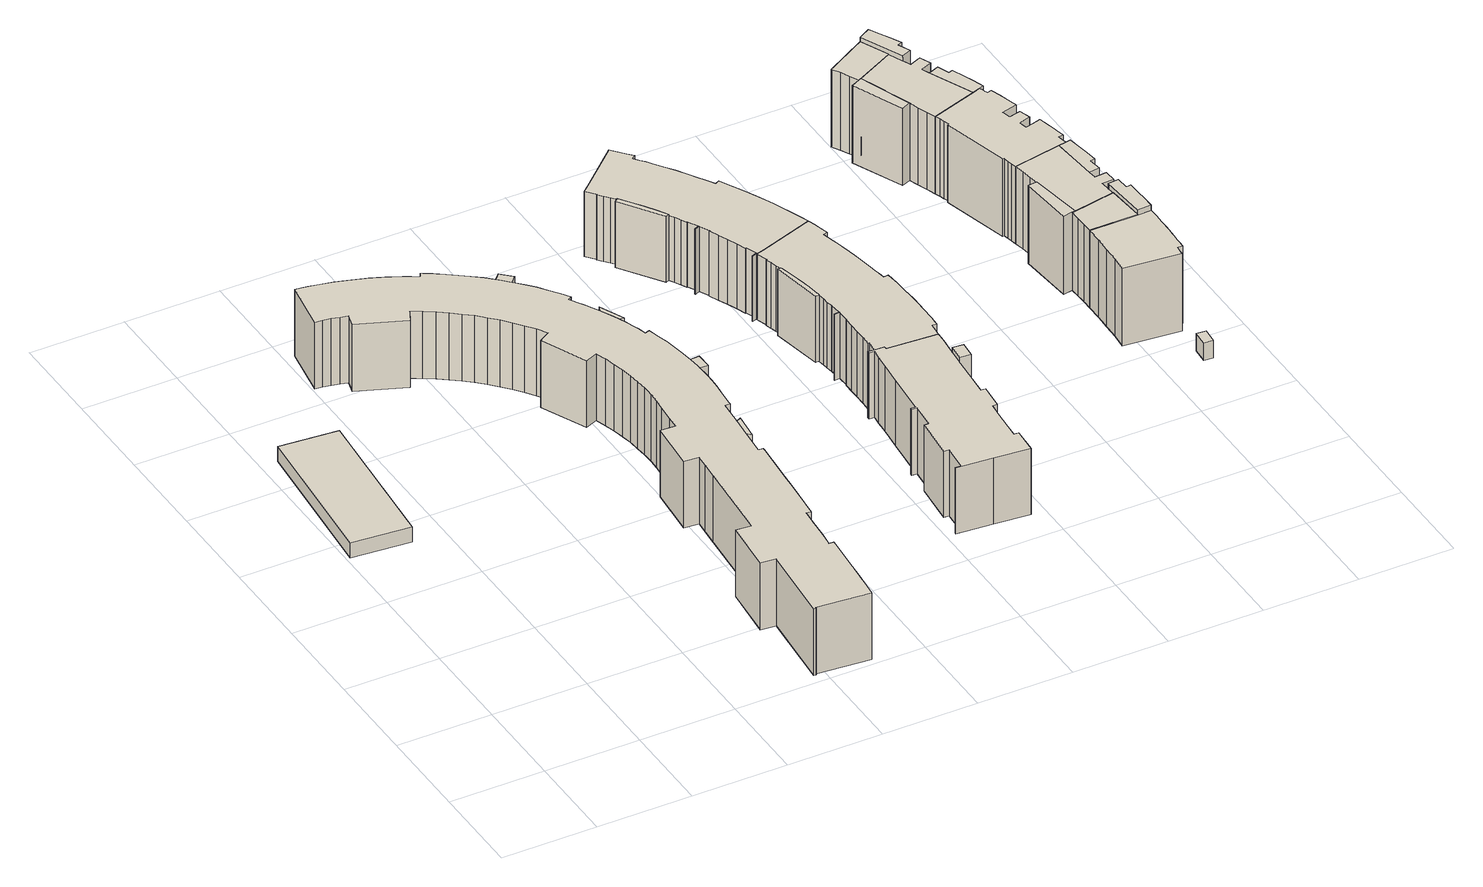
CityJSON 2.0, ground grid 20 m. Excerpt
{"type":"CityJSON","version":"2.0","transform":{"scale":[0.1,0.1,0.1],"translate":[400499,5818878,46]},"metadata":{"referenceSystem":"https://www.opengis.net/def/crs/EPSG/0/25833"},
"CityObjects":{
"building1":{"type":"Building","attributes":{"Gemeindeschluessel":"11000011","BezugspunktDach":"2200","function":"31001_2000","measuredHeight":3.38,"storeysAboveGround":1},"address":[{"country":"Germany","locality":"Berlin","thoroughfareNumber":"101","thoroughfareName":"Gensinger Straße"}],"geometry":[{"type":"Solid","lod":"1","boundaries":[[[[0,1,2,3]],[[4,5,6,7]],[[4,7,3,2]],[[5,4,2,1]],[[6,5,1,0]],[[7,6,0,3]]]]}]},
"building2":{"type":"Building","attributes":{"Gemeindeschluessel":"11000011","BezugspunktDach":"2200","function":"31001_1010","measuredHeight":15.23,"storeysAboveGround":5},"address":[{"country":"Germany","locality":"Berlin","thoroughfareNumber":"85, 87, 89, 91, 93, 95, 97, 99","thoroughfareName":"Gensinger Straße"}],"geometry":[{"type":"Solid","lod":"1","boundaries":[[[[8,9,10,11,12,13,14,15,16,17,18,19,20,21,22,23,24,25,26,27,28,29,30,31,32,33,34,35,36,37,38,39,40,41,42,43,44,45,46,47,48,49,50,51,52,53,54,55,56,57,58,59,60,61,62,63,64,65,66,67,68,69,70,71,72,73,74,75,76,77,78,79,80,81,82,83,84,85,86,87,88,89,90,91,92,93,94,95,96,97,98,99,100,101,102,103,104,105,106,107,108,109,110,111,112,113,114,115,116,117,118,119,120,121,122,123,124,125]],[[126,127,128,129,130,131,132,133,134,135,136,137,138,139,140,141,142,143,144,145,146,147,148,149,150,151,152,153,154,155,156,157,158,159,160,161,162,163,164,165,166,167,168,169,170,171,172,173,174,175,176,177,178,179,180,181,182,183,184,185,186,187,188,189,190,191,192,193,194,195,196,197,198,199,200,201,202,203,204,205,206,207,208,209,210,211,212,213,214,215,216,217,218,219,220,221,222,223,224,225,226,227,228,229,230,231,232,233,234,235,236,237,238,239,240,241,242,243]],[[126,243,125,124]],[[127,126,124,123]],[[128,127,123,122]],[[129,128,122,121]],[[130,129,121,120]],[[131,130,120,119]],[[132,131,119,118]],[[133,132,118,117]],[[134,133,117,116]],[[135,134,116,115]],[[136,135,115,114]],[[137,136,114,113]],[[138,137,113,112]],[[139,138,112,111]],[[140,139,111,110]],[[141,140,110,109]],[[142,141,109,108]],[[143,142,108,107]],[[144,143,107,106]],[[145,144,106,105]],[[146,145,105,104]],[[147,146,104,103]],[[148,147,103,102]],[[149,148,102,101]],[[150,149,101,100]],[[151,150,100,99]],[[152,151,99,98]],[[153,152,98,97]],[[154,153,97,96]],[[155,154,96,95]],[[156,155,95,94]],[[157,156,94,93]],[[158,157,93,92]],[[159,158,92,91]],[[160,159,91,90]],[[161,160,90,89]],[[162,161,89,88]],[[163,162,88,87]],[[164,163,87,86]],[[165,164,86,85]],[[166,165,85,84]],[[167,166,84,83]],[[168,167,83,82]],[[169,168,82,81]],[[170,169,81,80]],[[171,170,80,79]],[[172,171,79,78]],[[173,172,78,77]],[[174,173,77,76]],[[175,174,76,75]],[[176,175,75,74]],[[177,176,74,73]],[[178,177,73,72]],[[179,178,72,71]],[[180,179,71,70]],[[181,180,70,69]],[[182,181,69,68]],[[183,182,68,67]],[[184,183,67,66]],[[185,184,66,65]],[[186,185,65,64]],[[187,186,64,63]],[[188,187,63,62]],[[189,188,62,61]],[[190,189,61,60]],[[191,190,60,59]],[[192,191,59,58]],[[193,192,58,57]],[[194,193,57,56]],[[195,194,56,55]],[[196,195,55,54]],[[197,196,54,53]],[[198,197,53,52]],[[199,198,52,51]],[[200,199,51,50]],[[201,200,50,49]],[[202,201,49,48]],[[203,202,48,47]],[[204,203,47,46]],[[205,204,46,45]],[[206,205,45,44]],[[207,206,44,43]],[[208,207,43,42]],[[209,208,42,41]],[[210,209,41,40]],[[211,210,40,39]],[[212,211,39,38]],[[213,212,38,37]],[[214,213,37,36]],[[215,214,36,35]],[[216,215,35,34]],[[217,216,34,33]],[[218,217,33,32]],[[219,218,32,31]],[[220,219,31,30]],[[221,220,30,29]],[[222,221,29,28]],[[223,222,28,27]],[[224,223,27,26]],[[225,224,26,25]],[[226,225,25,24]],[[227,226,24,23]],[[228,227,23,22]],[[229,228,22,21]],[[230,229,21,20]],[[231,230,20,19]],[[232,231,19,18]],[[233,232,18,17]],[[234,233,17,16]],[[235,234,16,15]],[[236,235,15,14]],[[237,236,14,13]],[[238,237,13,12]],[[239,238,12,11]],[[240,239,11,10]],[[241,240,10,9]],[[242,241,9,8]],[[243,242,8,125]]]]}]},
"building3":{"type":"Building","attributes":{"Gemeindeschluessel":"11000011","BezugspunktDach":"2200","function":"51009_1610","measuredHeight":14.77,"storeysAboveGround":0},"address":[{"country":"Germany","locality":"Berlin"}],"geometry":[{"type":"Solid","lod":"1","boundaries":[[[[244,245,68,67]],[[246,247,248,249]],[[246,249,67,68]],[[247,246,68,245]],[[248,247,245,244]],[[249,248,244,67]]]]}]},
"building4":{"type":"Building","attributes":{"Gemeindeschluessel":"11000011","BezugspunktDach":"2200","function":"51009_1610","measuredHeight":14.97,"storeysAboveGround":0},"address":[{"country":"Germany","locality":"Berlin"}],"geometry":[{"type":"Solid","lod":"1","boundaries":[[[[104,103,102,250,251,105]],[[252,253,254,255,256,257]],[[252,257,105,251]],[[253,252,251,250]],[[254,253,250,102]],[[255,254,102,103]],[[256,255,103,104]],[[257,256,104,105]]]]}]},
"building5":{"type":"Building","attributes":{"Gemeindeschluessel":"11000011","BezugspunktDach":"2200","function":"51009_1610","measuredHeight":14.9,"storeysAboveGround":0},"address":[{"country":"Germany","locality":"Berlin"}],"geometry":[{"type":"Solid","lod":"1","boundaries":[[[[91,90,89,258,259,92]],[[260,261,262,263,264,265]],[[260,265,92,259]],[[261,260,259,258]],[[262,261,258,89]],[[263,262,89,90]],[[264,263,90,91]],[[265,264,91,92]]]]}]},
"building6":{"type":"Building","attributes":{"Gemeindeschluessel":"11000011","BezugspunktDach":"2200","function":"51009_1610","measuredHeight":14.92,"storeysAboveGround":0},"address":[{"country":"Germany","locality":"Berlin"}],"geometry":[{"type":"Solid","lod":"1","boundaries":[[[[78,77,76,266,267,79]],[[268,269,270,271,272,273]],[[268,273,79,267]],[[269,268,267,266]],[[270,269,266,76]],[[271,270,76,77]],[[272,271,77,78]],[[273,272,78,79]]]]}]},
"building7":{"type":"Building","attributes":{"Gemeindeschluessel":"11000011","BezugspunktDach":"2200","function":"31001_1010","measuredHeight":15.73,"storeysAboveGround":5},"address":[{"country":"Germany","locality":"Berlin","thoroughfareNumber":"79, 81","thoroughfareName":"Gensinger Straße"}],"geometry":[{"type":"Solid","lod":"1","boundaries":[[[[274,275,276,277,278,279,280,281,282,283,284,285,286,287,288,289,290,291,292,293,294,295,296,297,298,299,300,301,302,303,304,305,306,307,308,309,310]],[[311,312,313,314,315,316,317,318,319,320,321,322,323,324,325,326,327,328,329,330,331,332,333,334,335,336,337,338,339,340,341,342,343,344,345,346,347]],[[311,347,310,309]],[[312,311,309,308]],[[313,312,308,307]],[[314,313,307,306]],[[315,314,306,305]],[[316,315,305,304]],[[317,316,304,303]],[[318,317,303,302]],[[319,318,302,301]],[[320,319,301,300]],[[321,320,300,299]],[[322,321,299,298]],[[323,322,298,297]],[[324,323,297,296]],[[325,324,296,295]],[[326,325,295,294]],[[327,326,294,293]],[[328,327,293,292]],[[329,328,292,291]],[[330,329,291,290]],[[331,330,290,289]],[[332,331,289,288]],[[333,332,288,287]],[[334,333,287,286]],[[335,334,286,285]],[[336,335,285,284]],[[337,336,284,283]],[[338,337,283,282]],[[339,338,282,281]],[[340,339,281,280]],[[341,340,280,279]],[[342,341,279,278]],[[343,342,278,277]],[[344,343,277,276]],[[345,344,276,275]],[[346,345,275,274]],[[347,346,274,310]]]]}]},
"building8":{"type":"Building","attributes":{"Gemeindeschluessel":"11000011","BezugspunktDach":"2200","function":"51009_1610","measuredHeight":15.02,"storeysAboveGround":0},"address":[{"country":"Germany","locality":"Berlin"}],"geometry":[{"type":"Solid","lod":"1","boundaries":[[[[348,349,350,351,352,353,354]],[[355,356,357,358,359,360,361]],[[355,361,354,353]],[[356,355,353,352]],[[357,356,352,351]],[[358,357,351,350]],[[359,358,350,349]],[[360,359,349,348]],[[361,360,348,354]]]]}]},
"building9":{"type":"Building","attributes":{"Gemeindeschluessel":"11000011","BezugspunktDach":"2200","function":"51009_1610","measuredHeight":15.1,"storeysAboveGround":0},"address":[{"country":"Germany","locality":"Berlin"}],"geometry":[{"type":"Solid","lod":"1","boundaries":[[[[362,363,364,365,366,367,368,369,370,371,372]],[[373,374,375,376,377,378,379,380,381,382,383]],[[373,383,372,371]],[[374,373,371,370]],[[375,374,370,369]],[[376,375,369,368]],[[377,376,368,367]],[[378,377,367,366]],[[379,378,366,365]],[[380,379,365,364]],[[381,380,364,363]],[[382,381,363,362]],[[383,382,362,372]]]]}]},
"building10":{"type":"Building","attributes":{"Gemeindeschluessel":"11000011","BezugspunktDach":"2200","function":"31001_1010","measuredHeight":14.85,"storeysAboveGround":5},"address":[{"country":"Germany","locality":"Berlin","thoroughfareNumber":"71, 73","thoroughfareName":"Gensinger Straße"}],"geometry":[{"type":"Solid","lod":"1","boundaries":[[[[384,385,386,387,388,389,390,391,392,393,394,395,396,397,398,399,400,401,402,403,404,405,406,407,408,409,410,411,412,413,414,415,416,417,418,419,420,421,422,423,424,425,426,427,428,429,430,431,432,433,434,435,436,437,438,439,440]],[[441,442,443,444,445,446,447,448,449,450,451,452,453,454,455,456,457,458,459,460,461,462,463,464,465,466,467,468,469,470,471,472,473,474,475,476,477,478,479,480,481,482,483,484,485,486,487,359,358,357,356,355,488,489,490,491,492]],[[441,492,440,439]],[[442,441,439,438]],[[443,442,438,437]],[[444,443,437,436]],[[445,444,436,435]],[[446,445,435,434]],[[447,446,434,433]],[[448,447,433,432]],[[449,448,432,431]],[[450,449,431,430]],[[451,450,430,429]],[[452,451,429,428]],[[453,452,428,427]],[[454,453,427,426]],[[455,454,426,425]],[[456,455,425,424]],[[457,456,424,423]],[[458,457,423,422]],[[459,458,422,421]],[[460,459,421,420]],[[461,460,420,419]],[[462,461,419,418]],[[463,462,418,417]],[[464,463,417,416]],[[465,464,416,415]],[[466,465,415,414]],[[467,466,414,413]],[[468,467,413,412]],[[469,468,412,411]],[[470,469,411,410]],[[471,470,410,409]],[[472,471,409,408]],[[473,472,408,407]],[[474,473,407,406]],[[475,474,406,405]],[[476,475,405,404]],[[477,476,404,403]],[[478,477,403,402]],[[479,478,402,401]],[[480,479,401,400]],[[481,480,400,399]],[[482,481,399,398]],[[483,482,398,397]],[[484,483,397,396]],[[485,484,396,395]],[[486,485,395,394]],[[487,486,394,393]],[[359,487,393,392]],[[358,359,392,391]],[[357,358,391,390]],[[356,357,390,389]],[[355,356,389,388]],[[488,355,388,387]],[[489,488,387,386]],[[490,489,386,385]],[[491,490,385,384]],[[492,491,384,440]]]]}]},
"building11":{"type":"Building","attributes":{"Gemeindeschluessel":"11000011","BezugspunktDach":"2200","function":"51009_1610","measuredHeight":16.09,"storeysAboveGround":0},"address":[{"country":"Germany","locality":"Berlin"}],"geometry":[{"type":"Solid","lod":"1","boundaries":[[[[493,494,495,496]],[[497,498,499,500]],[[497,500,496,495]],[[498,497,495,494]],[[499,498,494,493]],[[500,499,493,496]]]]}]},
"building12":{"type":"Building","attributes":{"Gemeindeschluessel":"11000011","BezugspunktDach":"2200","function":"31001_1010","measuredHeight":14.94,"storeysAboveGround":5},"address":[{"country":"Germany","locality":"Berlin","thoroughfareNumber":"75, 77","thoroughfareName":"Gensinger Straße"}],"geometry":[{"type":"Solid","lod":"1","boundaries":[[[[501,502,503,504,505,506,507,508,509,510,511,512,513,514,515,516,517,518,519,520,521,522,523,524,525,526,527,528,292,291,290,289,529,530,531,532,533,534,535,536,537,538,539,540,541,542,543,544,545,546,547,548,549,550,551,552,553,554,555,556,413,412,411]],[[557,558,559,560,561,562,563,564,565,566,567,568,569,570,571,572,573,574,575,576,577,578,579,580,581,582,583,584,585,586,331,330,329,328,587,588,589,590,591,592,593,594,595,596,597,598,599,600,601,602,603,604,605,606,607,608,609,610,611,612,613,614,615]],[[557,615,411,412]],[[558,557,412,413]],[[559,558,413,556]],[[560,559,556,555]],[[561,560,555,554]],[[562,561,554,553]],[[563,562,553,552]],[[564,563,552,551]],[[565,564,551,550]],[[566,565,550,549]],[[567,566,549,548]],[[568,567,548,547]],[[569,568,547,546]],[[570,569,546,545]],[[571,570,545,544]],[[572,571,544,543]],[[573,572,543,542]],[[574,573,542,541]],[[575,574,541,540]],[[576,575,540,539]],[[577,576,539,538]],[[578,577,538,537]],[[579,578,537,536]],[[580,579,536,535]],[[581,580,535,534]],[[582,581,534,533]],[[583,582,533,532]],[[584,583,532,531]],[[585,584,531,530]],[[586,585,530,529]],[[331,586,529,289]],[[330,331,289,290]],[[329,330,290,291]],[[328,329,291,292]],[[587,328,292,528]],[[588,587,528,527]],[[589,588,527,526]],[[590,589,526,525]],[[591,590,525,524]],[[592,591,524,523]],[[593,592,523,522]],[[594,593,522,521]],[[595,594,521,520]],[[596,595,520,519]],[[597,596,519,518]],[[598,597,518,517]],[[599,598,517,516]],[[600,599,516,515]],[[601,600,515,514]],[[602,601,514,513]],[[603,602,513,512]],[[604,603,512,511]],[[605,604,511,510]],[[606,605,510,509]],[[607,606,509,508]],[[608,607,508,507]],[[609,608,507,506]],[[610,609,506,505]],[[611,610,505,504]],[[612,611,504,503]],[[613,612,503,502]],[[614,613,502,501]],[[615,614,501,411]]]]}]},
"building13":{"type":"Building","attributes":{"Gemeindeschluessel":"11000011","BezugspunktDach":"2200","function":"51009_1610","measuredHeight":3.66,"storeysAboveGround":0},"address":[{"country":"Germany","locality":"Berlin"}],"geometry":[{"type":"Solid","lod":"1","boundaries":[[[[616,617,618,619,620,621]],[[622,623,580,579,578,577]],[[622,577,621,620]],[[623,622,620,619]],[[580,623,619,618]],[[579,580,618,617]],[[578,579,617,616]],[[577,578,616,621]]]]}]},
"building14":{"type":"Building","attributes":{"Gemeindeschluessel":"11000011","BezugspunktDach":"2200","function":"51009_1610","measuredHeight":4.11,"storeysAboveGround":0},"address":[{"country":"Germany","locality":"Berlin"}],"geometry":[{"type":"Solid","lod":"1","boundaries":[[[[624,625,626,627,628,629,630]],[[631,632,633,634,635,636,637]],[[631,637,630,629]],[[632,631,629,628]],[[633,632,628,627]],[[634,633,627,626]],[[635,634,626,625]],[[636,635,625,624]],[[637,636,624,630]]]]}]},
"building15":{"type":"Building","attributes":{"Gemeindeschluessel":"11000011","BezugspunktDach":"2200","function":"51009_1610","measuredHeight":3.37,"storeysAboveGround":0},"address":[{"country":"Germany","locality":"Berlin"}],"geometry":[{"type":"Solid","lod":"1","boundaries":[[[[638,639,640,641,642,643]],[[644,645,464,463,462,461]],[[644,461,643,642]],[[645,644,642,641]],[[464,645,641,640]],[[463,464,640,639]],[[462,463,639,638]],[[461,462,638,643]]]]}]},
"building16":{"type":"Building","attributes":{"Gemeindeschluessel":"11000011","BezugspunktDach":"2200","function":"31001_1010","measuredHeight":17.6,"storeysAboveGround":6},"address":[{"country":"Germany","locality":"Berlin","thoroughfareNumber":"57","thoroughfareName":"Gensinger Straße"}],"geometry":[{"type":"Solid","lod":"1","boundaries":[[[[646,647,648,649,650,651,652,653,654,655,656,657,658,659,660,661,662,663,664]],[[665,666,667,668,669,670,671,672,673,674,675,676,677,678,679,680,681,682,683]],[[665,683,664,663]],[[666,665,663,662]],[[667,666,662,661]],[[668,667,661,660]],[[669,668,660,659]],[[670,669,659,658]],[[671,670,658,657]],[[672,671,657,656]],[[673,672,656,655]],[[674,673,655,654]],[[675,674,654,653]],[[676,675,653,652]],[[677,676,652,651]],[[678,677,651,650]],[[679,678,650,649]],[[680,679,649,648]],[[681,680,648,647]],[[682,681,647,646]],[[683,682,646,664]]]]}]},
"building17":{"type":"Building","attributes":{"Gemeindeschluessel":"11000011","BezugspunktDach":"2200","function":"51009_1610","measuredHeight":3.97,"storeysAboveGround":0},"address":[{"country":"Germany","locality":"Berlin"}],"geometry":[{"type":"Solid","lod":"1","boundaries":[[[[684,685,686,687]],[[688,689,690,691]],[[688,691,687,686]],[[689,688,686,685]],[[690,689,685,684]],[[691,690,684,687]]]]}]},
"building18":{"type":"Building","attributes":{"Gemeindeschluessel":"11000011","function":"31001_1010"},"address":[{"country":"Germany","locality":"Berlin","thoroughfareNumber":"55","thoroughfareName":"Gensinger Straße"}],"children":["building18-1","building18-2","building18-3","building18-4","building18-5"]},
"building18-1":{"type":"BuildingPart","attributes":{"BezugspunktDach":"2200","measuredHeight":17.63,"storeysAboveGround":6},"parents":["building18"],"geometry":[{"type":"Solid","lod":"1","boundaries":[[[[692,693,694,695,696,697,698,699,700,701,702,703,704]],[[705,706,707,708,709,710,711,712,713,714,715,716,717]],[[705,717,704,703]],[[707,706,702,701]],[[708,707,701,700]],[[709,708,700,699]],[[710,709,699,698]],[[711,710,698,697]],[[715,714,694,693]],[[716,715,693,692]],[[717,716,692,704]],[[706,705,703,702]],[[712,711,697,696]],[[713,712,696,695]],[[714,713,695,694]]]]}]},
"building18-2":{"type":"BuildingPart","attributes":{"BezugspunktDach":"2200","measuredHeight":17.75,"storeysAboveGround":6},"parents":["building18"],"geometry":[{"type":"MultiSurface","lod":"1","boundaries":[[[718,719,720,721,722]],[[714,713,723,724,725]],[[714,725,722,721]],[[726,727,720,719]],[[724,723,719,718]],[[725,724,718,722]],[[714,694,695,713]],[[723,728,713,695,727,726]]]}]},
"building18-3":{"type":"BuildingPart","attributes":{"BezugspunktDach":"2200","measuredHeight":17.72,"storeysAboveGround":6},"parents":["building18"],"geometry":[{"type":"MultiSurface","lod":"1","boundaries":[[[729,730,731,732,733,726]],[[712,734,668,735,736,723]],[[737,696,695,727,733]],[[668,734,732,731]],[[735,668,731,730]],[[736,735,730,729]],[[723,736,729,726]],[[712,713,695,696,737]],[[713,738,723,726,727,695]],[[712,696,733,732,734]]]}]},
"building18-4":{"type":"BuildingPart","attributes":{"BezugspunktDach":"2200","measuredHeight":19.42,"storeysAboveGround":6},"parents":["building18"],"geometry":[{"type":"MultiSurface","lod":"1","boundaries":[[[739,740,741,742,743,744,745,746]],[[747,748,749,750,751,669,734,711]],[[747,711,746,745]],[[748,747,745,744]],[[749,748,744,743]],[[750,749,743,742]],[[751,750,742,741]],[[669,751,741,740]],[[734,669,740,739]],[[711,697,696,733,732,739,746]],[[712,696,697,711,752]],[[712,734,732,733,696]]]}]},
"building18-5":{"type":"BuildingPart","attributes":{"BezugspunktDach":"2200","measuredHeight":17.63,"storeysAboveGround":6},"parents":["building18"],"geometry":[{"type":"Solid","lod":"1","boundaries":[[[[702,753,754,755,756,757,758,759,703]],[[760,761,762,763,764,765,766,706,705]],[[760,705,703,759]],[[761,760,759,758]],[[762,761,758,757]],[[763,762,757,756]],[[764,763,756,755]],[[765,764,755,754]],[[766,765,754,753]],[[706,766,753,702]],[[702,703,705,706]]]]}]},
"building19":{"type":"Building","attributes":{"Gemeindeschluessel":"11000011","function":"31001_1010"},"address":[{"country":"Germany","locality":"Berlin","thoroughfareNumber":"51","thoroughfareName":"Gensinger Straße"}],"children":["building19-1","building19-2","building19-3","building19-4","building19-5"]},
"building19-1":{"type":"BuildingPart","attributes":{"BezugspunktDach":"2200","measuredHeight":17.62,"storeysAboveGround":6},"parents":["building19"],"geometry":[{"type":"MultiSurface","lod":"1","boundaries":[[[767,768,769,770,771,772,773,774,775,776,777,778,779]],[[780,781,782,783,784,785,786,787,788,789,790,791,792]],[[782,781,777,776]],[[783,782,776,775]],[[784,783,775,774]],[[785,784,774,773]],[[786,785,773,772]],[[788,787,771,770]],[[789,788,770,769]],[[790,789,769,768]],[[791,790,768,767]],[[767,791,767,779]],[[793,780,794,792,779,778]],[[780,778,777,781]],[[786,772,771,787]],[[795,792,791,767,779]]]}]},
"building19-2":{"type":"BuildingPart","attributes":{"BezugspunktDach":"2200","measuredHeight":17.57,"storeysAboveGround":6},"parents":["building19"],"geometry":[{"type":"Solid","lod":"1","boundaries":[[[[796,767,779,797,798]],[[799,792,791,800,801]],[[799,801,798,797]],[[800,791,767,796]],[[801,800,796,798]],[[797,779,792,799]],[[792,779,767,791]]]]}]},
"building19-3":{"type":"BuildingPart","attributes":{"BezugspunktDach":"2200","measuredHeight":17.62,"storeysAboveGround":6},"parents":["building19"],"geometry":[{"type":"Solid","lod":"1","boundaries":[[[[771,802,803,804,805,806,807,808,772]],[[809,810,811,812,813,814,815,787,786]],[[809,786,772,808]],[[810,809,808,807]],[[811,810,807,806]],[[812,811,806,805]],[[813,812,805,804]],[[814,813,804,803]],[[815,814,803,802]],[[787,815,802,771]],[[787,771,772,786]]]]}]},
"building19-4":{"type":"BuildingPart","attributes":{"BezugspunktDach":"2200","measuredHeight":17.69,"storeysAboveGround":6},"parents":["building19"],"geometry":[{"type":"MultiSurface","lod":"1","boundaries":[[[816,817,818,819,820,821]],[[822,780,799,823,824,825]],[[822,825,821,820]],[[780,822,820,819]],[[797,779,792,779,778,819,818]],[[823,799,818,817]],[[824,823,817,816]],[[825,824,816,821]],[[780,778,779,792]],[[792,779,797,799]]]}]},
"building19-5":{"type":"BuildingPart","attributes":{"BezugspunktDach":"2200","measuredHeight":19.03,"storeysAboveGround":6},"parents":["building19"],"geometry":[{"type":"MultiSurface","lod":"1","boundaries":[[[826,827,828,829,830,831,832,833]],[[834,835,836,837,838,839,781,822]],[[834,822,833,832]],[[835,834,832,831]],[[836,835,831,830]],[[837,836,830,829]],[[838,837,829,828]],[[839,838,828,827]],[[781,839,827,826]],[[822,820,819,778,777,781,826,833]],[[781,777,778,780]],[[840,780,778,819,820,822]]]}]},
"building20":{"type":"Building","attributes":{"Gemeindeschluessel":"11000011","BezugspunktDach":"2200","function":"51009_1610","measuredHeight":3,"storeysAboveGround":0},"address":[{"country":"Germany","locality":"Berlin"}],"geometry":[{"type":"Solid","lod":"1","boundaries":[[[[841,842,843,844,845,846]],[[674,673,672,847,848,675]],[[674,675,846,845]],[[673,674,845,844]],[[672,673,844,843]],[[847,672,843,842]],[[848,847,842,841]],[[675,848,841,846]]]]}]},
"building21":{"type":"Building","attributes":{"Gemeindeschluessel":"11000011","BezugspunktDach":"2200","function":"31001_1010","measuredHeight":17.59,"storeysAboveGround":6},"address":[{"country":"Germany","locality":"Berlin","thoroughfareNumber":"53","thoroughfareName":"Gensinger Straße"}],"geometry":[{"type":"Solid","lod":"1","boundaries":[[[[849,850,851,852,853,854,855,856,704,759,857,858,859,860,861,862,863,864,865,866,867,868,869,870,871,872,873,874,875,876,802,770]],[[815,877,878,879,880,881,882,883,884,885,886,887,888,889,890,891,892,893,894,895,896,760,717,897,898,899,900,901,902,903,904,788]],[[815,788,770,802]],[[877,815,802,876]],[[878,877,876,875]],[[879,878,875,874]],[[880,879,874,873]],[[881,880,873,872]],[[882,881,872,871]],[[883,882,871,870]],[[884,883,870,869]],[[885,884,869,868]],[[886,885,868,867]],[[887,886,867,866]],[[888,887,866,865]],[[889,888,865,864]],[[890,889,864,863]],[[891,890,863,862]],[[892,891,862,861]],[[893,892,861,860]],[[894,893,860,859]],[[895,894,859,858]],[[896,895,858,857]],[[760,896,857,759]],[[717,760,759,704]],[[897,717,704,856]],[[898,897,856,855]],[[899,898,855,854]],[[900,899,854,853]],[[901,900,853,852]],[[902,901,852,851]],[[903,902,851,850]],[[904,903,850,849]],[[788,904,849,770]]]]}]}
},
"vertices":[
[132,743,41],[160,1071,41],[37,1082,41],[8,754,41],[37,1082,7],[160,1071,7],[132,743,7],[8,754,7],
[217,1237,166],[233,1234,166],[249,1230,166],[265,1226,166],[258,1199,166],[357,1159,166],[370,1184,166],[391,1172,166],[412,1159,166],[431,1145,166],[450,1130,166],[469,1115,166],[486,1098,166],[503,1080,166],[519,1062,166],[534,1043,166],[548,1023,166],[561,1003,166],[537,988,166],[581,892,166],[607,903,166],[614,880,166],[620,858,166],[625,835,166],[629,812,166],[631,789,166],[633,766,166],[634,743,166],[633,720,166],[631,697,166],[628,661,166],[626,635,166],[595,637,166],[586,531,166],[617,528,166],[615,502,166],[612,466,166],[598,295,166],[566,298,166],[556,185,166],[588,182,166],[573,13,166],[578,13,166],[578,15,166],[691,5,166],[696,63,166],[699,94,166],[706,177,166],[696,178,166],[699,208,166],[702,249,166],[705,281,166],[715,280,166],[723,369,166],[725,400,166],[730,456,166],[733,492,166],[733,496,166],[723,497,166],[728,553,166],[732,594,166],[736,648,166],[747,647,166],[747,652,166],[750,687,166],[752,708,166],[753,729,166],[753,750,166],[752,772,166],[752,782,166],[751,793,166],[750,804,166],[747,827,166],[743,851,166],[739,874,166],[733,896,166],[727,919,166],[717,916,166],[713,932,166],[708,947,166],[702,963,166],[696,978,166],[690,991,166],[684,1004,166],[678,1016,166],[670,1032,166],[662,1046,166],[653,1061,166],[644,1076,166],[652,1081,166],[639,1101,166],[625,1119,166],[611,1138,166],[595,1156,166],[579,1173,166],[572,1180,166],[565,1188,166],[557,1195,166],[540,1211,166],[521,1226,166],[503,1240,166],[484,1254,166],[464,1267,166],[444,1279,166],[439,1270,166],[425,1278,166],[411,1286,166],[397,1293,166],[382,1300,166],[368,1306,166],[354,1312,166],[339,1317,166],[315,1325,166],[292,1332,166],[267,1338,166],[243,1343,166],[218,1347,166],[201,1239,166],[218,1347,14],[243,1343,14],[267,1338,14],[292,1332,14],[315,1325,14],[339,1317,14],[354,1312,14],[368,1306,14],[382,1300,14],[397,1293,14],[411,1286,14],[425,1278,14],[439,1270,14],[444,1279,14],[464,1267,14],[484,1254,14],[503,1240,14],[521,1226,14],[540,1211,14],[557,1195,14],[565,1188,14],[572,1180,14],[579,1173,14],[595,1156,14],[611,1138,14],[625,1119,14],[639,1101,14],[652,1081,14],[644,1076,14],[653,1061,14],[662,1046,14],[670,1032,14],[678,1016,14],[684,1004,14],[690,991,14],[696,978,14],[702,963,14],[708,947,14],[713,932,14],[717,916,14],[727,919,14],[733,896,14],[739,874,14],[743,851,14],[747,827,14],[750,804,14],[751,793,14],[752,782,14],[752,772,14],[753,750,14],[753,729,14],[752,708,14],[750,687,14],[747,652,14],[747,647,14],[736,648,14],[732,594,14],[728,553,14],[723,497,14],[733,496,14],[733,492,14],[730,456,14],[725,400,14],[723,369,14],[715,280,14],[705,281,14],[702,249,14],[699,208,14],[696,178,14],[706,177,14],[699,94,14],[696,63,14],[691,5,14],[578,15,14],[578,13,14],[573,13,14],[588,182,14],[556,185,14],[566,298,14],[598,295,14],[612,466,14],[615,502,14],[617,528,14],[586,531,14],[595,637,14],[626,635,14],[628,661,14],[631,697,14],[633,720,14],[634,743,14],[633,766,14],[631,789,14],[629,812,14],[625,835,14],[620,858,14],[614,880,14],[607,903,14],[581,892,14],[537,988,14],[561,1003,14],[548,1023,14],[534,1043,14],[519,1062,14],[503,1080,14],[486,1098,14],[469,1115,14],[450,1130,14],[431,1145,14],[412,1159,14],[391,1172,14],[370,1184,14],[357,1159,14],[258,1199,14],[265,1226,14],[249,1230,14],[233,1234,14],[217,1237,14],[201,1239,14],
[736,542,166],[742,599,166],[732,594,19],[742,599,19],[736,542,19],[728,553,19],
[592,1186,166],[569,1208,166],[569,1208,17],[592,1186,17],[579,1173,17],[572,1180,17],[565,1188,17],[557,1195,17],
[706,976,166],[682,1028,166],[682,1028,17],[706,976,17],[696,978,17],[690,991,17],[684,1004,17],[678,1016,17],
[770,772,166],[769,805,166],[769,805,17],[770,772,17],[752,772,17],[752,782,17],[751,793,17],[750,804,17],
[1091,266,165],[1165,259,165],[1169,313,165],[1159,314,165],[1161,340,165],[1165,385,165],[1167,409,165],[1177,409,165],[1182,463,165],[1172,464,165],[1180,555,165],[1180,558,165],[1183,592,165],[1184,604,165],[1187,632,165],[1188,654,165],[1082,661,165],[1082,667,165],[1061,668,165],[1055,669,165],[1048,669,165],[1048,664,165],[1059,663,165],[1057,643,165],[1055,615,165],[1050,566,165],[1042,475,165],[1032,476,165],[1032,472,165],[1043,471,165],[1038,418,165],[1028,418,165],[1020,329,165],[1031,328,165],[1027,274,165],[1015,275,165],[1015,273,165],[1015,275,15],[1027,274,15],[1031,328,15],[1020,329,15],[1028,418,15],[1038,418,15],[1043,471,15],[1032,472,15],[1032,476,15],[1042,475,15],[1050,566,15],[1055,615,15],[1057,643,15],[1059,663,15],[1048,664,15],[1048,669,15],[1055,669,15],[1061,668,15],[1082,667,15],[1082,661,15],[1188,654,15],[1187,632,15],[1184,604,15],[1183,592,15],[1180,558,15],[1180,555,15],[1172,464,15],[1182,463,15],[1177,409,15],[1167,409,15],[1165,385,15],[1161,340,15],[1159,314,15],[1169,313,15],[1165,259,15],[1091,266,15],[1015,273,15],
[926,1215,167],[933,1218,167],[919,1241,167],[905,1263,167],[890,1285,167],[874,1307,167],[866,1301,167],[874,1307,17],[890,1285,17],[905,1263,17],[919,1241,17],[933,1218,17],[926,1215,17],[866,1301,17],
[1046,864,167],[1054,865,167],[1054,868,167],[1054,870,167],[1053,872,167],[1050,896,167],[1045,921,167],[1040,945,167],[1034,970,167],[1033,973,167],[1026,972,167],[1033,973,16],[1034,970,16],[1040,945,16],[1045,921,16],[1050,896,16],[1053,872,16],[1054,870,16],[1054,868,16],[1054,865,16],[1046,864,16],[1026,972,16],
[849,1339,165],[848,1338,165],[856,1327,165],[865,1317,165],[874,1307,165],[890,1285,165],[905,1263,165],[919,1241,165],[933,1218,165],[939,1207,165],[946,1195,165],[952,1183,165],[953,1184,165],[964,1163,165],[954,1158,165],[955,1155,165],[965,1161,165],[976,1139,165],[974,1139,165],[983,1119,165],[992,1100,165],[1000,1080,165],[1007,1060,165],[1008,1060,165],[1017,1037,165],[1006,1033,165],[1006,1031,165],[1017,1035,165],[1035,1040,165],[1149,1079,165],[1142,1099,165],[1134,1119,165],[1126,1140,165],[1123,1149,165],[1119,1158,165],[1115,1168,165],[1103,1193,165],[1091,1218,165],[1078,1243,165],[1065,1268,165],[1056,1263,165],[1050,1274,165],[1043,1285,165],[1036,1296,165],[1024,1316,165],[1011,1336,165],[997,1356,165],[983,1376,165],[976,1386,165],[968,1395,165],[960,1405,165],[968,1412,165],[957,1424,165],[946,1437,165],[935,1450,165],[846,1370,165],[832,1358,165],[846,1370,17],[935,1450,17],[946,1437,17],[957,1424,17],[968,1412,17],[960,1405,17],[968,1395,17],[976,1386,17],[983,1376,17],[997,1356,17],[1011,1336,17],[1024,1316,17],[1036,1296,17],[1043,1285,17],[1050,1274,17],[1056,1263,17],[1065,1268,17],[1078,1243,17],[1091,1218,17],[1103,1193,17],[1115,1168,17],[1119,1158,17],[1123,1149,17],[1126,1140,17],[1134,1119,17],[1142,1099,17],[1149,1079,17],[1035,1040,17],[1017,1035,17],[1006,1031,17],[1006,1033,17],[1017,1037,17],[1008,1060,17],[1007,1060,17],[1000,1080,17],[992,1100,17],[983,1119,17],[974,1139,17],[976,1139,17],[965,1161,17],[955,1155,17],[954,1158,17],[964,1163,17],[953,1184,17],[952,1183,17],[946,1195,17],[939,1207,17],[865,1317,17],[856,1327,17],[848,1338,17],[849,1339,17],[832,1358,17],
[1203,556,176],[1206,590,176],[1183,592,176],[1180,558,176],[1183,592,16],[1206,590,16],[1203,556,16],[1180,558,16],
[1025,1010,165],[1023,1010,165],[1027,998,165],[1030,985,165],[1033,973,165],[1034,970,165],[1040,945,165],[1045,921,165],[1050,896,165],[1053,872,165],[1054,870,165],[1054,868,165],[1054,865,165],[1056,852,165],[1057,840,165],[1059,827,165],[1060,827,165],[1062,803,165],[1051,802,165],[1051,800,165],[1062,801,165],[1063,776,165],[1062,776,165],[1062,755,165],[1062,734,165],[1062,712,165],[1061,691,165],[1063,691,165],[1189,664,165],[1190,674,165],[1191,684,165],[1201,684,165],[1201,694,165],[1202,705,165],[1202,715,165],[1202,726,165],[1202,737,165],[1202,747,165],[1202,775,165],[1200,804,165],[1199,832,165],[1196,860,165],[1186,859,165],[1184,872,165],[1182,885,165],[1180,898,165],[1176,922,165],[1172,945,165],[1167,969,165],[1162,993,165],[1159,1004,165],[1156,1016,165],[1153,1028,165],[1163,1031,165],[1158,1047,165],[1154,1063,165],[1035,1040,15],[1149,1079,15],[1154,1063,15],[1158,1047,15],[1163,1031,15],[1153,1028,15],[1156,1016,15],[1159,1004,15],[1162,993,15],[1167,969,15],[1172,945,15],[1176,922,15],[1180,898,15],[1182,885,15],[1184,872,15],[1186,859,15],[1196,860,15],[1199,832,15],[1200,804,15],[1202,775,15],[1202,747,15],[1202,737,15],[1202,726,15],[1202,715,15],[1202,705,15],[1201,694,15],[1201,684,15],[1191,684,15],[1190,674,15],[1189,664,15],[1063,691,15],[1061,691,15],[1062,712,15],[1062,734,15],[1062,755,15],[1062,776,15],[1063,776,15],[1062,801,15],[1051,800,15],[1051,802,15],[1062,803,15],[1060,827,15],[1059,827,15],[1057,840,15],[1056,852,15],[1054,865,15],[1054,868,15],[1054,870,15],[1053,872,15],[1050,896,15],[1045,921,15],[1040,945,15],[1034,970,15],[1033,973,15],[1030,985,15],[1027,998,15],[1023,1010,15],[1025,1010,15],[1017,1035,15],
[1202,737,52],[1202,726,52],[1202,715,52],[1223,715,52],[1223,747,52],[1202,747,52],[1223,747,15],[1223,715,15],
[1167,969,58],[1172,945,58],[1176,922,58],[1180,898,58],[1192,886,58],[1168,1007,58],[1162,993,58],[1168,1007,17],[1192,886,17],[1180,898,17],[1176,922,17],[1172,945,17],[1167,969,17],[1162,993,17],
[1119,1158,51],[1123,1149,51],[1126,1140,51],[1146,1148,51],[1134,1176,51],[1115,1168,51],[1134,1176,17],[1146,1148,17],
[1677,612,203],[1677,619,203],[1678,626,203],[1679,633,203],[1689,632,203],[1690,644,203],[1690,656,203],[1691,668,203],[1691,678,203],[1692,689,203],[1692,700,203],[1692,719,203],[1693,738,203],[1692,758,203],[1563,757,203],[1563,723,203],[1562,690,203],[1561,657,203],[1558,624,203],[1561,657,27],[1562,690,27],[1563,723,27],[1563,757,27],[1692,758,27],[1693,738,27],[1692,719,27],[1692,700,27],[1692,689,27],[1691,678,27],[1691,668,27],[1690,656,27],[1690,644,27],[1689,632,27],[1679,633,27],[1678,626,27],[1677,619,27],[1677,612,27],[1558,624,27],
[1688,513,65],[1691,545,65],[1671,547,65],[1669,515,65],[1671,547,25],[1691,545,25],[1688,513,25],[1669,515,25],
[1544,977,203],[1547,956,203],[1550,935,203],[1568,822,203],[1657,839,203],[1656,855,203],[1654,874,203],[1679,876,203],[1677,901,203],[1652,899,203],[1650,917,203],[1641,1017,203],[1540,998,203],[1641,1017,27],[1650,917,27],[1652,899,27],[1677,901,27],[1679,876,27],[1654,874,27],[1656,855,27],[1657,839,27],[1568,822,27],[1550,935,27],[1547,956,27],[1544,977,27],[1540,998,27],
[1541,817,205],[1561,821,205],[1568,822,205],[1550,935,205],[1531,933,205],[1561,821,27],[1541,817,27],[1531,933,27],[1561,821,204],[1568,822,204],[1565,822,27],
[1562,800,204],[1563,778,204],[1563,757,204],[1664,757,204],[1657,839,204],[1664,757,27],[1563,778,27],[1562,800,27],[1657,839,115],[1566,822,27],
[1664,757,215],[1692,758,215],[1692,782,215],[1691,806,215],[1690,831,215],[1680,830,215],[1678,857,215],[1656,855,215],[1678,857,27],[1680,830,27],[1690,831,27],[1691,806,27],[1692,782,27],[1656,847,27],
[1673,920,203],[1669,947,203],[1679,948,203],[1676,973,203],[1672,997,203],[1668,1022,203],[1658,1020,203],[1658,1020,27],[1668,1022,27],[1672,997,27],[1676,973,27],[1679,948,27],[1669,947,27],[1673,920,27],
[1465,1265,203],[1472,1245,203],[1479,1225,203],[1486,1206,203],[1583,1238,203],[1542,1330,203],[1535,1347,203],[1559,1357,203],[1549,1380,203],[1525,1370,203],[1517,1387,203],[1504,1417,203],[1424,1376,203],[1504,1417,27],[1517,1387,27],[1525,1370,27],[1549,1380,27],[1559,1357,27],[1535,1347,27],[1542,1330,27],[1583,1238,27],[1486,1206,27],[1479,1225,27],[1472,1245,27],[1465,1265,27],[1424,1376,27],[1504,1417,179],[1473,1401,27],[1424,1376,57],
[1446,1257,203],[1417,1373,203],[1399,1364,203],[1417,1373,27],[1446,1257,27],[1399,1364,27],
[1599,1244,203],[1609,1247,203],[1601,1271,203],[1592,1294,203],[1583,1317,203],[1574,1314,203],[1564,1339,203],[1564,1339,27],[1574,1314,27],[1583,1317,27],[1592,1294,27],[1601,1271,27],[1609,1247,27],[1599,1244,27],
[1399,1409,204],[1408,1391,204],[1417,1373,204],[1504,1417,204],[1477,1476,204],[1389,1426,204],[1477,1476,27],[1408,1391,27],[1399,1409,27],[1389,1426,27],
[1517,1387,214],[1538,1396,214],[1526,1421,214],[1536,1425,214],[1525,1447,214],[1514,1468,214],[1502,1490,214],[1477,1476,214],[1502,1490,27],[1514,1468,27],[1525,1447,27],[1536,1425,27],[1526,1421,27],[1538,1396,27],[1489,1450,27],
[1709,667,57],[1711,699,57],[1692,700,57],[1692,689,57],[1691,678,57],[1691,668,57],[1711,699,27],[1709,667,27],
[1490,1195,203],[1493,1184,203],[1497,1174,203],[1493,1172,203],[1530,1030,203],[1534,1030,203],[1536,1019,203],[1538,1009,203],[1656,1027,203],[1655,1033,203],[1654,1040,203],[1664,1042,203],[1660,1063,203],[1655,1084,203],[1650,1105,203],[1616,1096,203],[1612,1114,203],[1637,1121,203],[1630,1145,203],[1605,1139,203],[1601,1157,203],[1634,1166,203],[1628,1187,203],[1622,1207,203],[1615,1228,203],[1606,1225,203],[1604,1231,203],[1602,1238,203],[1602,1238,27],[1604,1231,27],[1606,1225,27],[1615,1228,27],[1622,1207,27],[1628,1187,27],[1634,1166,27],[1601,1157,27],[1605,1139,27],[1630,1145,27],[1637,1121,27],[1612,1114,27],[1616,1096,27],[1650,1105,27],[1655,1084,27],[1660,1063,27],[1664,1042,27],[1654,1040,27],[1655,1033,27],[1656,1027,27],[1538,1009,27],[1536,1019,27],[1534,1030,27],[1530,1030,27],[1493,1172,27],[1497,1174,27],[1493,1184,27],[1490,1195,27]
]}
